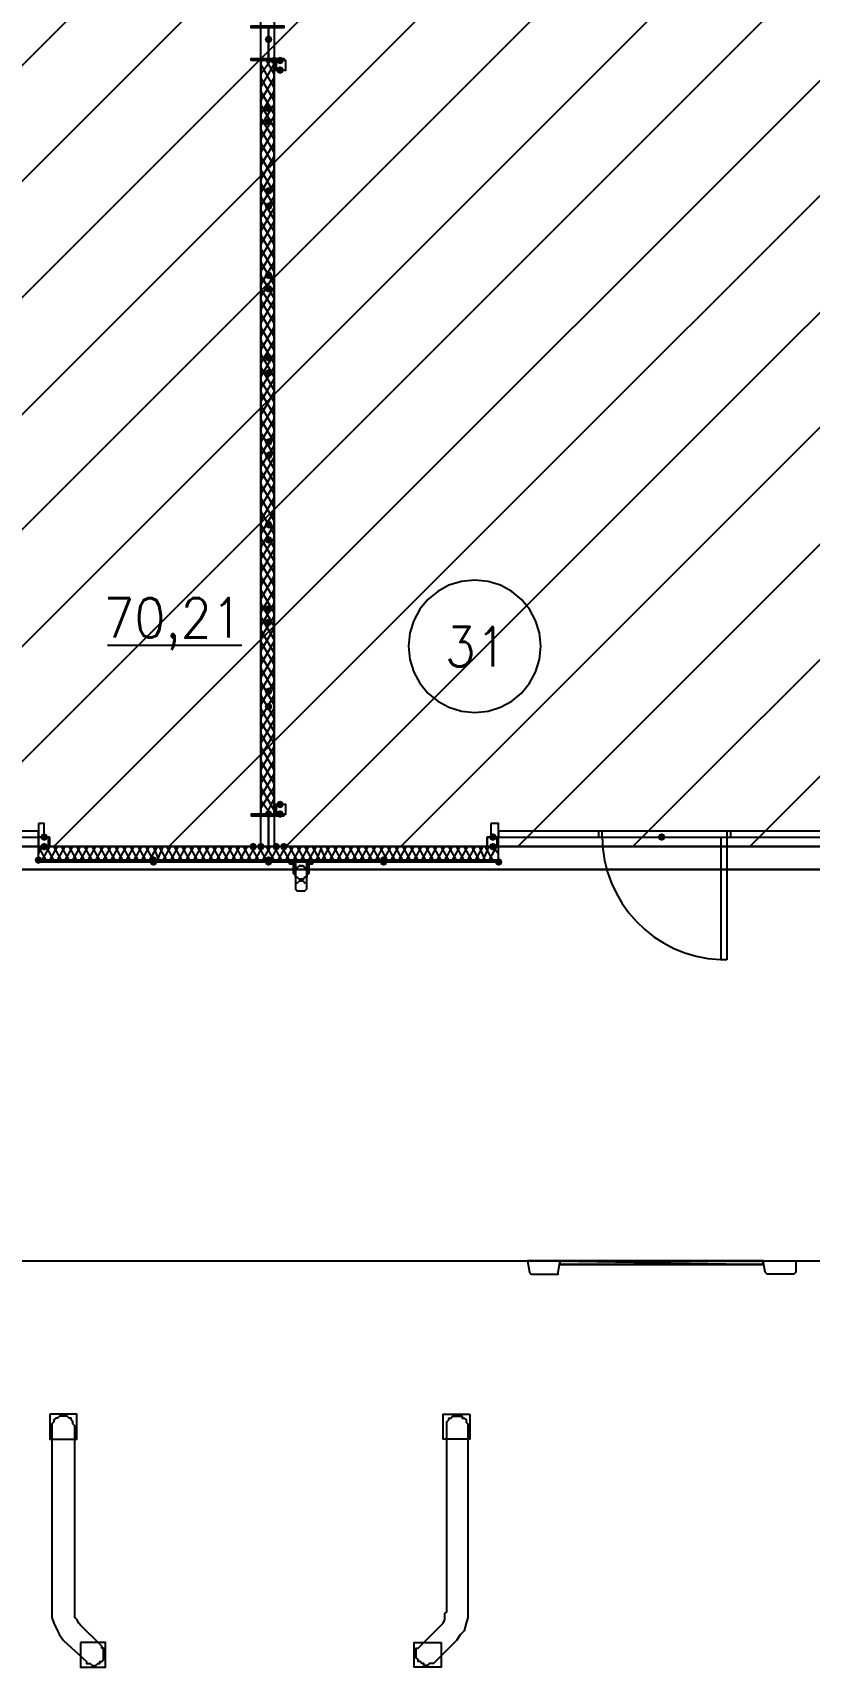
# Model space of a CAD drawing. Header units: millimetres. Extents: x 0 to 420, y 0 to 297.
# Drawn here: x 286.34 to 303.49, y 100.33 to 136.42 of the extents above; entities that cross this region are included whole.
import ezdxf

# ---------------------------------------------------------------- set-up
doc = ezdxf.new("R2010")
doc.units = ezdxf.units.MM
doc.layers.get('0').update_dxf_attribs({"linetype": 'CONTINUOUS'})
doc.styles.get("Standard").update_dxf_attribs({"font": 'STANDARD'})

msp = doc.modelspace()

# ---------------------------------------------------------------- hatches: boundary and pattern name
at = {"true_color": 0x000007}
for points in [[(291.634333, 136.271), (291.609462, 136.211204), (291.549667, 136.186333), (291.489871, 136.211204), (291.465, 136.271), (291.489871, 136.330796), (291.549667, 136.355667), (291.609462, 136.330796)], [(291.761333, 135.805333), (291.736463, 135.745537), (291.676667, 135.720667), (291.616871, 135.745537), (291.592, 135.805333), (291.616871, 135.865129), (291.676667, 135.89), (291.736462, 135.865129)], [(291.888333, 135.805333), (291.863462, 135.745537), (291.803667, 135.720667), (291.743871, 135.745537), (291.719, 135.805333), (291.743871, 135.865129), (291.803667, 135.89), (291.863462, 135.865129)], [(291.888333, 135.593667), (291.863462, 135.533871), (291.803667, 135.509), (291.743871, 135.533871), (291.719, 135.593667), (291.743871, 135.653462), (291.803667, 135.678333), (291.863462, 135.653463)], [(291.634333, 134.747), (291.609462, 134.687204), (291.549667, 134.662333), (291.489871, 134.687204), (291.465, 134.747), (291.489871, 134.806796), (291.549667, 134.831667), (291.609462, 134.806796)], [(291.634333, 134.450667), (291.609462, 134.390871), (291.549667, 134.366), (291.489871, 134.390871), (291.465, 134.450667), (291.489871, 134.510462), (291.549667, 134.535333), (291.609462, 134.510463)], [(291.634333, 132.926667), (291.609462, 132.866871), (291.549667, 132.842), (291.489871, 132.866871), (291.465, 132.926667), (291.489871, 132.986462), (291.549667, 133.011333), (291.609462, 132.986463)], [(291.634333, 132.588), (291.609462, 132.528204), (291.549667, 132.503333), (291.489871, 132.528204), (291.465, 132.588), (291.489871, 132.647796), (291.549667, 132.672667), (291.609462, 132.647796)], [(291.634333, 131.064), (291.609462, 131.004204), (291.549667, 130.979333), (291.489871, 131.004204), (291.465, 131.064), (291.489871, 131.123796), (291.549667, 131.148667), (291.609462, 131.123796)], [(291.634333, 130.767667), (291.609462, 130.707871), (291.549667, 130.683), (291.489871, 130.707871), (291.465, 130.767667), (291.489871, 130.827462), (291.549667, 130.852333), (291.609462, 130.827463)], [(291.634333, 129.243667), (291.609462, 129.183871), (291.549667, 129.159), (291.489871, 129.183871), (291.465, 129.243667), (291.489871, 129.303462), (291.549667, 129.328333), (291.609462, 129.303463)], [(291.634333, 128.905), (291.609462, 128.845204), (291.549667, 128.820333), (291.489871, 128.845204), (291.465, 128.905), (291.489871, 128.964796), (291.549667, 128.989667), (291.609462, 128.964796)], [(291.634333, 127.381), (291.609462, 127.321204), (291.549667, 127.296333), (291.489871, 127.321204), (291.465, 127.381), (291.489871, 127.440796), (291.549667, 127.465667), (291.609462, 127.440796)], [(291.634333, 127.084667), (291.609462, 127.024871), (291.549667, 127), (291.489871, 127.024871), (291.465, 127.084667), (291.489871, 127.144462), (291.549667, 127.169333), (291.609462, 127.144463)], [(291.634333, 125.560667), (291.609462, 125.500871), (291.549667, 125.476), (291.489871, 125.500871), (291.465, 125.560667), (291.489871, 125.620462), (291.549667, 125.645333), (291.609462, 125.620463)], [(291.634333, 125.222), (291.609462, 125.162204), (291.549667, 125.137333), (291.489871, 125.162204), (291.465, 125.222), (291.489871, 125.281796), (291.549667, 125.306667), (291.609462, 125.281796)], [(291.634333, 123.698), (291.609462, 123.638204), (291.549667, 123.613333), (291.489871, 123.638204), (291.465, 123.698), (291.489871, 123.757796), (291.549667, 123.782667), (291.609462, 123.757796)], [(291.634333, 123.401667), (291.609462, 123.341871), (291.549667, 123.317), (291.489871, 123.341871), (291.465, 123.401667), (291.489871, 123.461462), (291.549667, 123.486333), (291.609462, 123.461463)], [(291.634333, 121.877667), (291.609462, 121.817871), (291.549667, 121.793), (291.489871, 121.817871), (291.465, 121.877667), (291.489871, 121.937462), (291.549667, 121.962333), (291.609462, 121.937463)], [(291.634333, 121.539), (291.609462, 121.479204), (291.549667, 121.454333), (291.489871, 121.479204), (291.465, 121.539), (291.489871, 121.598796), (291.549667, 121.623667), (291.609462, 121.598796)], [(291.888333, 119.38), (291.863462, 119.320204), (291.803667, 119.295333), (291.743871, 119.320204), (291.719, 119.38), (291.743871, 119.439796), (291.803667, 119.464667), (291.863462, 119.439796)], [(291.634333, 119.168333), (291.609462, 119.108538), (291.549667, 119.083667), (291.489871, 119.108538), (291.465, 119.168333), (291.489871, 119.228129), (291.549667, 119.253), (291.609462, 119.228129)], [(291.634333, 119.168333), (291.609462, 119.108538), (291.549667, 119.083667), (291.489871, 119.108538), (291.465, 119.168333), (291.489871, 119.228129), (291.549667, 119.253), (291.609462, 119.228129)], [(291.888333, 119.168333), (291.863462, 119.108538), (291.803667, 119.083667), (291.743871, 119.108538), (291.719, 119.168333), (291.743871, 119.228129), (291.803667, 119.253), (291.863462, 119.228129)], [(286.681333, 118.660333), (286.656462, 118.600538), (286.596667, 118.575667), (286.536871, 118.600538), (286.512, 118.660333), (286.536871, 118.720129), (286.596667, 118.745), (286.656462, 118.720129)], [(296.587333, 118.660333), (296.562462, 118.600538), (296.502667, 118.575667), (296.442871, 118.600538), (296.418, 118.660333), (296.442871, 118.720129), (296.502667, 118.745), (296.562462, 118.720129)], [(300.312667, 118.660333), (300.287796, 118.600538), (300.228, 118.575667), (300.168204, 118.600538), (300.143333, 118.660333), (300.168204, 118.720129), (300.228, 118.745), (300.287796, 118.720129)], [(300.312667, 118.660333), (300.287796, 118.600538), (300.228, 118.575667), (300.168204, 118.600538), (300.143333, 118.660333), (300.168204, 118.720129), (300.228, 118.745), (300.287796, 118.720129)], [(286.681333, 118.448667), (286.656462, 118.388871), (286.596667, 118.364), (286.536871, 118.388871), (286.512, 118.448667), (286.536871, 118.508462), (286.596667, 118.533333), (286.656462, 118.508463)], [(291.295667, 118.448667), (291.270796, 118.388871), (291.211, 118.364), (291.151204, 118.388871), (291.126333, 118.448667), (291.151204, 118.508462), (291.211, 118.533333), (291.270796, 118.508463)], [(291.465, 118.448667), (291.440129, 118.388871), (291.380333, 118.364), (291.320538, 118.388871), (291.295667, 118.448667), (291.320537, 118.508462), (291.380333, 118.533333), (291.440129, 118.508463)], [(291.803667, 118.448667), (291.778796, 118.388871), (291.719, 118.364), (291.659204, 118.388871), (291.634333, 118.448667), (291.659204, 118.508462), (291.719, 118.533333), (291.778796, 118.508463)], [(291.973, 118.448667), (291.948129, 118.388871), (291.888333, 118.364), (291.828538, 118.388871), (291.803667, 118.448667), (291.828537, 118.508462), (291.888333, 118.533333), (291.948129, 118.508463)], [(296.587333, 118.448667), (296.562462, 118.388871), (296.502667, 118.364), (296.442871, 118.388871), (296.418, 118.448667), (296.442871, 118.508462), (296.502667, 118.533333), (296.562462, 118.508463)], [(286.554333, 118.152333), (286.529462, 118.092537), (286.469667, 118.067667), (286.409871, 118.092537), (286.385, 118.152333), (286.409871, 118.212129), (286.469667, 118.237), (286.529462, 118.212129)]]:
    msp.add_hatch(color=0, dxfattribs=at).paths.add_polyline_path(points, flags=0)
at = {"true_color": 0x0000fe}
for points in [[(286.554333, 118.152333), (286.529462, 118.092537), (286.469667, 118.067667), (286.409871, 118.092537), (286.385, 118.152333), (286.409871, 118.212129), (286.469667, 118.237), (286.529462, 118.212129)], [(289.094333, 118.152333), (289.069462, 118.092537), (289.009667, 118.067667), (288.949871, 118.092537), (288.925, 118.152333), (288.949871, 118.212129), (289.009667, 118.237), (289.069462, 118.212129)], [(289.094333, 118.11), (289.069462, 118.050204), (289.009667, 118.025333), (288.949871, 118.050204), (288.925, 118.11), (288.949871, 118.169796), (289.009667, 118.194667), (289.069462, 118.169796)], [(291.634333, 118.152333), (291.609462, 118.092537), (291.549667, 118.067667), (291.489871, 118.092537), (291.465, 118.152333), (291.489871, 118.212129), (291.549667, 118.237), (291.609462, 118.212129)], [(291.634333, 118.152333), (291.609462, 118.092537), (291.549667, 118.067667), (291.489871, 118.092537), (291.465, 118.152333), (291.489871, 118.212129), (291.549667, 118.237), (291.609462, 118.212129)], [(291.634333, 118.11), (291.609462, 118.050204), (291.549667, 118.025333), (291.489871, 118.050204), (291.465, 118.11), (291.489871, 118.169796), (291.549667, 118.194667), (291.609462, 118.169796)], [(291.634333, 118.11), (291.609462, 118.050204), (291.549667, 118.025333), (291.489871, 118.050204), (291.465, 118.11), (291.489871, 118.169796), (291.549667, 118.194667), (291.609462, 118.169796)], [(294.174333, 118.152333), (294.149462, 118.092537), (294.089667, 118.067667), (294.029871, 118.092537), (294.005, 118.152333), (294.029871, 118.212129), (294.089667, 118.237), (294.149462, 118.212129)], [(294.174333, 118.11), (294.149462, 118.050204), (294.089667, 118.025333), (294.029871, 118.050204), (294.005, 118.11), (294.029871, 118.169796), (294.089667, 118.194667), (294.149462, 118.169796)], [(296.714333, 118.11), (296.689462, 118.050204), (296.629667, 118.025333), (296.569871, 118.050204), (296.545, 118.11), (296.569871, 118.169796), (296.629667, 118.194667), (296.689462, 118.169796)]]:
    msp.add_hatch(color=0, dxfattribs=at).paths.add_polyline_path(points, flags=0)
at = {"true_color": 0x000007}
h = msp.add_hatch(color=0, dxfattribs=at)
h.paths.add_polyline_path([(291.549667, 118.152333), (286.469667, 118.152333), (291.549667, 118.11)], flags=0)
h.paths.add_polyline_path([(286.469667, 118.152333), (291.549667, 118.11), (286.469667, 118.11)], flags=0)
h = msp.add_hatch(color=0, dxfattribs=at)
h.paths.add_polyline_path([(296.629667, 118.152333), (291.549667, 118.152333), (296.629667, 118.11)], flags=0)
h.paths.add_polyline_path([(291.549667, 118.152333), (296.629667, 118.11), (291.549667, 118.11)], flags=0)
at = {"true_color": 0x0000fc}
h = msp.add_hatch(color=0, dxfattribs=at)
h.paths.add_polyline_path([(302.471667, 109.304667), (297.984333, 109.304667), (302.471667, 109.22)], flags=0)
h.paths.add_polyline_path([(297.984333, 109.304667), (302.471667, 109.22), (297.984333, 109.22)], flags=0)

# ---------------------------------------------------------------- linework, layer by layer
at = {"color": 0, "true_color": 0x000007}
for points in [[(105.156, 117.940667), (390.990667, 117.940667), (390.990667, 235.627333), (105.156, 235.627333)], [(274.277667, 118.448667), (291.380333, 118.448667), (291.380333, 152.908), (291.168667, 152.908), (278.003, 152.908), (274.277667, 152.908)], [(291.676667, 118.448667), (308.779333, 118.448667), (308.779333, 152.908), (308.567667, 152.908), (295.402, 152.908), (291.676667, 152.908)], [(291.888333, 135.805333), (291.168667, 135.805333), (291.168667, 135.847667), (291.549667, 135.847667), (291.549667, 136.525), (291.168667, 136.525), (291.168667, 136.567333), (291.888333, 136.567333), (291.888333, 136.525), (291.549667, 136.525), (291.549667, 135.847667), (291.888333, 135.847667)], [(291.380333, 135.805333), (291.380333, 119.168333), (291.676667, 119.168333), (291.676667, 135.805333)], [(291.930667, 135.805333), (291.719, 135.805333), (291.719, 135.593667), (291.930667, 135.593667), (291.930667, 135.805333), (291.676667, 135.805333), (291.676667, 135.593667), (291.930667, 135.593667)], [(291.888333, 119.168333), (291.168667, 119.168333), (291.168667, 119.126), (291.549667, 119.126), (291.549667, 118.448667), (291.168667, 118.448667), (291.888333, 118.448667), (291.549667, 118.448667), (291.549667, 119.126), (291.888333, 119.126)], [(291.930667, 119.38), (291.719, 119.38), (291.719, 119.168333), (291.930667, 119.168333), (291.930667, 119.38), (291.676667, 119.38), (291.676667, 119.168333), (291.930667, 119.168333)], [(279.230667, 118.660333), (286.469667, 118.660333), (286.469667, 118.787333), (279.230667, 118.787333)], [(286.469667, 118.956667), (286.469667, 118.660333), (286.596667, 118.660333), (286.596667, 118.956667)], [(296.460333, 118.956667), (296.460333, 118.660333), (296.629667, 118.660333), (296.629667, 118.956667)], [(296.629667, 118.660333), (303.868667, 118.660333), (303.868667, 118.787333), (296.629667, 118.787333)], [(298.831, 118.660333), (298.915667, 118.660333), (298.915667, 118.787333), (298.831, 118.787333)], [(301.667333, 118.660333), (301.752, 118.660333), (301.752, 118.787333), (301.667333, 118.787333)], [(286.723667, 118.660333), (286.469667, 118.660333), (286.469667, 118.448667), (286.723667, 118.448667)], [(286.681333, 118.660333), (286.681333, 118.448667), (286.469667, 118.448667), (286.469667, 118.660333)], [(296.629667, 118.660333), (296.375667, 118.660333), (296.375667, 118.448667), (296.629667, 118.448667)], [(296.587333, 118.660333), (296.587333, 118.448667), (296.375667, 118.448667), (296.375667, 118.660333)], [(301.667333, 115.951), (301.540333, 115.951), (301.540333, 118.660333), (301.667333, 118.660333)], [(291.549667, 118.152333), (286.469667, 118.152333), (291.549667, 118.11)], [(286.469667, 118.152333), (291.549667, 118.11), (286.469667, 118.11)], [(286.469667, 118.11), (291.549667, 118.11), (291.549667, 118.152333), (286.469667, 118.152333)], [(286.469667, 118.11), (291.549667, 118.11), (291.549667, 118.152333), (286.469667, 118.152333)], [(296.629667, 118.152333), (291.549667, 118.152333), (296.629667, 118.11)], [(291.549667, 118.152333), (296.629667, 118.11), (291.549667, 118.11)], [(296.629667, 118.152333), (291.549667, 118.152333), (291.549667, 118.11), (296.629667, 118.11)], [(296.629667, 118.152333), (291.549667, 118.152333), (291.549667, 118.11), (296.629667, 118.11)], [(292.015333, 118.11), (292.015333, 118.067667), (292.1, 118.067667), (292.1, 117.856), (292.142333, 117.813667), (292.142333, 117.771333), (292.184667, 117.771333), (292.227, 117.729), (292.269333, 117.729), (292.311667, 117.729), (292.354, 117.771333), (292.396333, 117.771333), (292.396333, 117.813667), (292.438667, 117.856), (292.438667, 118.067667), (292.523333, 118.067667), (292.523333, 118.11), (292.396333, 118.11), (292.396333, 117.856), (292.396333, 117.813667), (292.396333, 117.771333), (292.354, 117.771333), (292.311667, 117.729), (292.269333, 117.729), (292.227, 117.729), (292.184667, 117.771333), (292.142333, 117.771333), (292.142333, 117.813667), (292.142333, 117.856), (292.142333, 118.11), (292.015333, 118.11), (292.015333, 118.067667), (292.1, 118.067667), (292.1, 117.856), (292.142333, 117.813667), (292.142333, 117.771333), (292.184667, 117.771333), (292.227, 117.729), (292.269333, 117.729), (292.311667, 117.729), (292.354, 117.771333), (292.396333, 117.771333), (292.396333, 117.813667), (292.438667, 117.856), (292.438667, 118.067667), (292.523333, 118.067667), (292.523333, 118.11), (292.396333, 118.11), (292.396333, 117.856), (292.396333, 117.813667), (292.396333, 117.771333), (292.354, 117.771333), (292.311667, 117.729), (292.269333, 117.729), (292.227, 117.729), (292.184667, 117.771333), (292.142333, 117.771333), (292.142333, 117.813667), (292.142333, 117.856), (292.142333, 118.11), (292.015333, 118.11), (292.142333, 118.11), (292.142333, 117.856), (292.142333, 117.813667), (292.142333, 117.771333), (292.184667, 117.771333), (292.227, 117.729), (292.269333, 117.729), (292.311667, 117.729), (292.354, 117.771333), (292.396333, 117.771333), (292.396333, 117.813667), (292.396333, 117.856), (292.396333, 118.11), (292.523333, 118.11), (292.523333, 118.067667), (292.438667, 118.067667), (292.438667, 117.856), (292.396333, 117.813667), (292.396333, 117.771333), (292.354, 117.771333), (292.311667, 117.729), (292.269333, 117.729), (292.227, 117.729), (292.184667, 117.771333), (292.142333, 117.771333), (292.142333, 117.813667), (292.1, 117.856), (292.1, 118.067667), (292.015333, 118.067667)], [(292.142333, 117.856), (292.142333, 117.898333), (292.142333, 117.940667), (292.142333, 117.983), (292.184667, 117.983), (292.227, 118.025333), (292.269333, 118.025333), (292.311667, 118.025333), (292.354, 117.983), (292.396333, 117.983), (292.396333, 117.940667), (292.396333, 117.898333), (292.396333, 117.856), (292.396333, 117.813667), (292.396333, 117.771333), (292.354, 117.771333), (292.311667, 117.729), (292.269333, 117.729), (292.227, 117.729), (292.184667, 117.771333), (292.142333, 117.771333), (292.142333, 117.813667), (292.142333, 117.856), (292.142333, 117.813667), (292.142333, 117.771333), (292.184667, 117.771333), (292.227, 117.729), (292.269333, 117.729), (292.311667, 117.729), (292.354, 117.771333), (292.396333, 117.771333), (292.396333, 117.813667), (292.396333, 117.856), (292.396333, 117.898333), (292.396333, 117.940667), (292.396333, 117.983), (292.354, 117.983), (292.311667, 118.025333), (292.269333, 118.025333), (292.227, 118.025333), (292.184667, 117.983), (292.142333, 117.983), (292.142333, 117.940667), (292.142333, 117.898333)], [(292.396333, 117.856), (292.396333, 117.898333), (292.396333, 117.940667), (292.396333, 117.983), (292.354, 117.983), (292.311667, 118.025333), (292.269333, 118.025333), (292.227, 118.025333), (292.184667, 117.983), (292.142333, 117.983), (292.142333, 117.940667), (292.142333, 117.898333), (292.142333, 117.856), (292.142333, 117.813667), (292.142333, 117.771333), (292.184667, 117.771333), (292.227, 117.729), (292.269333, 117.729), (292.311667, 117.729), (292.354, 117.771333), (292.396333, 117.771333), (292.396333, 117.813667)], [(117.263333, 109.304667), (378.883333, 109.304667), (378.883333, 117.940667), (117.263333, 117.940667)], [(292.142333, 117.559667), (292.142333, 117.517333), (292.184667, 117.475), (292.227, 117.475), (292.269333, 117.475), (292.311667, 117.475), (292.354, 117.475), (292.396333, 117.517333), (292.396333, 117.559667), (292.396333, 117.602), (292.396333, 117.644333), (292.354, 117.644333), (292.311667, 117.686667), (292.269333, 117.686667), (292.227, 117.686667), (292.184667, 117.644333), (292.142333, 117.644333), (292.142333, 117.602)], [(297.264667, 109.304667), (297.307, 109.050667), (297.349333, 109.008333), (297.942, 109.008333), (297.942, 109.050667), (297.984333, 109.304667)], [(302.471667, 109.22), (297.984333, 109.22), (297.984333, 109.304667), (302.471667, 109.304667)], [(298.45, 109.22), (297.984333, 109.22), (298.45, 109.22), (299.296667, 109.22)], [(297.984333, 109.22), (298.153667, 109.22), (297.984333, 109.22), (298.704, 109.22)], [(299.000333, 109.22), (298.45, 109.22), (299.000333, 109.22), (299.889333, 109.22)], [(299.593, 109.22), (299.000333, 109.22), (299.593, 109.22), (300.439667, 109.22)], [(300.185667, 109.22), (299.593, 109.22), (300.185667, 109.22), (301.032333, 109.22)], [(300.736, 109.22), (300.185667, 109.22), (300.736, 109.22), (301.625, 109.22)], [(301.328667, 109.22), (300.736, 109.22), (301.328667, 109.22), (302.217667, 109.22), (301.328667, 109.22), (300.736, 109.22), (301.328667, 109.22), (302.217667, 109.22)], [(301.921333, 109.22), (301.328667, 109.22), (301.921333, 109.22), (302.471667, 109.22)], [(302.471667, 109.22), (301.921333, 109.22)], [(303.191333, 109.304667), (303.191333, 109.050667), (303.149, 109.008333), (302.556333, 109.008333), (302.514, 109.050667), (302.471667, 109.304667)], [(286.723667, 105.918), (286.723667, 105.367667), (287.316333, 105.367667), (287.316333, 105.918)], [(286.766, 105.621667), (286.766, 101.557667), (286.766, 101.430667), (286.808333, 101.303667), (286.893, 101.134333), (286.935333, 101.049667), (287.02, 100.922667), (287.528, 100.457), (287.528, 100.414667), (287.570333, 100.414667), (287.612667, 100.414667), (287.655, 100.372333), (287.697333, 100.372333), (287.739667, 100.372333), (287.782, 100.414667), (287.824333, 100.414667), (287.824333, 100.457), (287.866667, 100.457), (287.909, 100.499333), (287.909, 100.541667), (287.909, 100.584), (287.909, 100.626333), (287.909, 100.668667), (287.909, 100.711), (287.909, 100.753333), (287.866667, 100.753333), (287.866667, 100.795667), (287.401, 101.261333), (287.358667, 101.303667), (287.316333, 101.388333), (287.274, 101.430667), (287.274, 101.515333), (287.274, 101.557667), (287.274, 105.621667), (287.274, 105.664), (287.231667, 105.706333), (287.231667, 105.748667), (287.189333, 105.791), (287.189333, 105.833333), (287.147, 105.833333), (287.104667, 105.875667), (287.062333, 105.875667), (287.02, 105.875667), (286.977667, 105.875667), (286.935333, 105.875667), (286.893, 105.833333), (286.850667, 105.833333), (286.808333, 105.791), (286.808333, 105.748667), (286.766, 105.706333), (286.766, 105.664)], [(295.952333, 105.621667), (295.952333, 101.557667), (295.952333, 101.430667), (295.91, 101.303667), (295.867667, 101.134333), (295.783, 101.049667), (295.698333, 100.922667), (295.232667, 100.457), (295.190333, 100.414667), (295.148, 100.414667), (295.105667, 100.414667), (295.063333, 100.372333), (295.021, 100.372333), (294.978667, 100.372333), (294.978667, 100.414667), (294.936333, 100.414667), (294.894, 100.457), (294.851667, 100.457), (294.851667, 100.499333), (294.809333, 100.541667), (294.809333, 100.584), (294.809333, 100.626333), (294.809333, 100.668667), (294.809333, 100.711), (294.809333, 100.753333), (294.851667, 100.753333), (294.894, 100.795667), (295.359667, 101.261333), (295.402, 101.303667), (295.444333, 101.388333), (295.444333, 101.430667), (295.444333, 101.515333), (295.486667, 101.557667), (295.486667, 105.621667), (295.486667, 105.664), (295.486667, 105.706333), (295.486667, 105.748667), (295.529, 105.791), (295.529, 105.833333), (295.571333, 105.833333), (295.613667, 105.875667), (295.656, 105.875667), (295.698333, 105.875667), (295.740667, 105.875667), (295.783, 105.875667), (295.825333, 105.875667), (295.825333, 105.833333), (295.867667, 105.833333), (295.91, 105.791), (295.91, 105.748667), (295.952333, 105.706333), (295.952333, 105.664)], [(295.994667, 105.918), (295.994667, 105.367667), (295.402, 105.367667), (295.402, 105.918)], [(287.401, 100.880333), (287.401, 100.33), (287.951333, 100.33), (287.951333, 100.880333)], [(295.359667, 100.880333), (295.359667, 100.33), (294.767, 100.33), (294.767, 100.880333)]]:
    msp.add_lwpolyline(points, close=True, dxfattribs=at)
at = {"color": 0, "true_color": 0x000004}
for points in [[(268.859001, 118.448666), (314.790667, 164.380333)], [(271.399001, 118.448666), (317.373, 164.380333)], [(273.981334, 118.448666), (319.913, 164.380333)], [(276.563667, 118.448666), (322.495334, 164.380333)], [(279.103667, 118.448666), (325.035334, 164.380333)], [(281.686001, 118.448666), (327.617667, 164.380333)], [(284.226001, 118.448666), (330.157667, 164.380333)], [(286.808334, 118.448666), (332.74, 164.380333)], [(289.348334, 118.448666), (335.28, 164.380333)], [(291.930667, 118.448666), (337.862334, 164.380333)], [(294.470667, 118.448666), (340.402334, 164.380333)], [(297.053, 118.448666), (342.984667, 164.380333)], [(299.593, 118.448666), (345.567, 164.380333)], [(302.175334, 118.448666), (348.107, 164.380333)]]:
    msp.add_lwpolyline(points, dxfattribs=at)
at = {"color": 0, "true_color": 0x000007}
for points in [[(291.549667, 135.805333), (291.549667, 136.567333)], [(291.211, 135.805333), (291.211, 135.847667)], [(291.380333, 135.805333), (291.380333, 135.847667)], [(291.380333, 135.805333), (291.422667, 135.805333)], [(291.380333, 135.509), (291.592, 135.805333)], [(291.380333, 135.212667), (291.676667, 135.720667)], [(291.676667, 135.212667), (291.380333, 135.720667)], [(291.676667, 135.509), (291.507333, 135.805333)], [(291.719, 135.805333), (291.719, 135.847667)], [(291.888333, 135.805333), (291.888333, 135.847667)], [(291.380333, 134.916333), (291.676667, 135.424333)], [(291.676667, 134.916333), (291.380333, 135.424333)], [(291.380333, 134.62), (291.676667, 135.128)], [(291.676667, 134.62), (291.380333, 135.128)], [(291.380333, 134.366), (291.676667, 134.831667)], [(291.676667, 134.323667), (291.380333, 134.831667)], [(291.380333, 134.069667), (291.676667, 134.577667)], [(291.676667, 134.069667), (291.380333, 134.535333)], [(291.380333, 133.773333), (291.676667, 134.281333)], [(291.676667, 133.773333), (291.380333, 134.281333)], [(291.380333, 133.477), (291.676667, 133.985)], [(291.676667, 133.477), (291.380333, 133.985)], [(291.380333, 133.180667), (291.676667, 133.688667)], [(291.676667, 133.180667), (291.380333, 133.688667)], [(291.380333, 132.884333), (291.676667, 133.392333)], [(291.676667, 132.884333), (291.380333, 133.392333)], [(291.380333, 132.588), (291.676667, 133.096)], [(291.676667, 132.588), (291.380333, 133.096)], [(291.380333, 132.334), (291.676667, 132.799667)], [(291.676667, 132.291667), (291.380333, 132.799667)], [(291.380333, 132.037667), (291.676667, 132.545667)], [(291.676667, 132.037667), (291.380333, 132.503333)], [(291.380333, 131.741333), (291.676667, 132.249333)], [(291.676667, 131.741333), (291.380333, 132.249333)], [(291.380333, 131.445), (291.676667, 131.953)], [(291.676667, 131.445), (291.380333, 131.953)], [(291.380333, 131.148667), (291.676667, 131.656667)], [(291.676667, 131.148667), (291.380333, 131.656667)], [(291.380333, 130.852333), (291.676667, 131.360333)], [(291.676667, 130.852333), (291.380333, 131.360333)], [(291.380333, 130.598333), (291.676667, 131.064)], [(291.676667, 130.556), (291.380333, 131.064)], [(291.380333, 130.302), (291.676667, 130.81)], [(291.676667, 130.302), (291.380333, 130.767667)], [(291.380333, 130.005667), (291.676667, 130.513667)], [(291.676667, 130.005667), (291.380333, 130.513667)], [(291.380333, 129.709333), (291.676667, 130.217333)], [(291.676667, 129.709333), (291.380333, 130.217333)], [(291.380333, 129.413), (291.676667, 129.921)], [(291.676667, 129.413), (291.380333, 129.921)], [(291.380333, 129.116667), (291.676667, 129.624667)], [(291.676667, 129.116667), (291.380333, 129.624667)], [(291.380333, 128.820333), (291.676667, 129.328333)], [(291.676667, 128.820333), (291.380333, 129.328333)], [(291.380333, 128.566333), (291.676667, 129.032)], [(291.676667, 128.524), (291.380333, 129.032)], [(291.380333, 128.27), (291.676667, 128.778)], [(291.676667, 128.27), (291.380333, 128.735667)], [(291.380333, 127.973667), (291.676667, 128.481667)], [(291.676667, 127.973667), (291.380333, 128.481667)], [(291.380333, 127.677333), (291.676667, 128.185333)], [(291.676667, 127.677333), (291.380333, 128.185333)], [(291.380333, 127.381), (291.676667, 127.889)], [(291.676667, 127.381), (291.380333, 127.889)], [(291.380333, 127.084667), (291.676667, 127.592667)], [(291.676667, 127.084667), (291.380333, 127.592667)], [(291.380333, 126.830667), (291.676667, 127.296333)], [(291.676667, 126.788333), (291.380333, 127.296333)], [(291.380333, 126.534333), (291.676667, 127.042333)], [(291.676667, 126.492), (291.380333, 127)], [(291.380333, 126.238), (291.676667, 126.746)], [(291.676667, 126.238), (291.380333, 126.746)], [(291.380333, 125.941667), (291.676667, 126.449667)], [(291.676667, 125.941667), (291.380333, 126.449667)], [(291.380333, 125.645333), (291.676667, 126.153333)], [(291.676667, 125.645333), (291.380333, 126.153333)], [(291.380333, 125.349), (291.676667, 125.857)], [(291.676667, 125.349), (291.380333, 125.857)], [(291.380333, 125.052667), (291.676667, 125.560667)], [(291.676667, 125.052667), (291.380333, 125.560667)], [(291.380333, 124.798667), (291.676667, 125.264333)], [(291.676667, 124.756333), (291.380333, 125.264333)], [(291.380333, 124.502333), (291.676667, 125.010333)], [(291.676667, 124.502333), (291.380333, 124.968)], [(291.380333, 124.206), (291.676667, 124.714)], [(291.676667, 124.206), (291.380333, 124.714)], [(291.380333, 123.909667), (291.676667, 124.417667)], [(291.676667, 123.909667), (291.380333, 124.417667)], [(297.561, 122.8725), (297.531328, 123.166844), (297.446228, 123.440996), (297.311572, 123.689083), (297.133232, 123.905232), (296.917083, 124.083572), (296.668996, 124.218228), (296.394844, 124.303328), (296.1005, 124.333), (295.806156, 124.303328), (295.532004, 124.218228), (295.283917, 124.083572), (295.067768, 123.905232), (294.889428, 123.689083), (294.754772, 123.440996), (294.669672, 123.166844), (294.64, 122.8725)], [(291.380333, 123.613333), (291.676667, 124.121333)], [(291.676667, 123.613333), (291.380333, 124.121333)], [(291.380333, 123.317), (291.676667, 123.825)], [(291.676667, 123.317), (291.380333, 123.825)], [(291.380333, 123.063), (291.676667, 123.528667)], [(291.676667, 123.020667), (291.380333, 123.528667)], [(291.380333, 122.766667), (291.676667, 123.274667)], [(291.676667, 122.724333), (291.380333, 123.232333)], [(287.993667, 122.893667), (290.957, 122.893667)], [(291.380333, 122.470333), (291.676667, 122.978333)], [(291.676667, 122.470333), (291.380333, 122.978333)], [(294.64, 122.8725), (294.669672, 122.578156), (294.754772, 122.304004), (294.889428, 122.055917), (295.067768, 121.839768), (295.283917, 121.661428), (295.532004, 121.526772), (295.806156, 121.441672), (296.1005, 121.412), (296.394844, 121.441672), (296.668996, 121.526772), (296.917083, 121.661428), (297.133232, 121.839768), (297.311572, 122.055917), (297.446228, 122.304004), (297.531328, 122.578156), (297.561, 122.8725)], [(291.380333, 122.174), (291.676667, 122.682)], [(291.676667, 122.174), (291.380333, 122.682)], [(291.380333, 121.877667), (291.676667, 122.385667)], [(291.676667, 121.877667), (291.380333, 122.385667)], [(291.380333, 121.581333), (291.676667, 122.089333)], [(291.676667, 121.581333), (291.380333, 122.089333)], [(291.380333, 121.285), (291.676667, 121.793)], [(291.676667, 121.285), (291.380333, 121.793)], [(291.380333, 121.031), (291.676667, 121.496667)], [(291.676667, 120.988667), (291.380333, 121.496667)], [(291.380333, 120.734667), (291.676667, 121.242667)], [(291.676667, 120.734667), (291.380333, 121.200333)], [(291.380333, 120.438333), (291.676667, 120.946333)], [(291.676667, 120.438333), (291.380333, 120.946333)], [(291.380333, 120.142), (291.676667, 120.65)], [(291.676667, 120.142), (291.380333, 120.65)], [(291.380333, 119.845667), (291.676667, 120.353667)], [(291.676667, 119.845667), (291.380333, 120.353667)], [(291.380333, 119.549333), (291.676667, 120.057333)], [(291.676667, 119.549333), (291.380333, 120.057333)], [(291.380333, 119.295333), (291.676667, 119.761)], [(291.676667, 119.253), (291.380333, 119.761)], [(291.592, 119.168333), (291.380333, 119.464667)], [(291.507333, 119.168333), (291.676667, 119.507)], [(291.211, 119.168333), (291.211, 119.126)], [(291.422667, 119.168333), (291.380333, 119.168333)], [(291.380333, 119.168333), (291.380333, 119.126)], [(291.549667, 119.168333), (291.549667, 118.448667)], [(291.676667, 119.168333), (291.676667, 119.210667)], [(291.719, 119.168333), (291.719, 119.126)], [(291.888333, 119.168333), (291.888333, 119.126)], [(282.829, 118.660333), (286.469667, 118.660333), (286.469667, 118.533333)], [(286.469667, 118.533333), (286.469667, 118.448667), (282.829, 118.448667)], [(286.469667, 118.279333), (286.554333, 118.448667)], [(286.639, 118.152333), (286.469667, 118.448667)], [(286.469667, 118.152333), (286.469667, 118.448667)], [(286.469667, 118.152333), (286.469667, 118.448667)], [(286.554333, 118.152333), (286.723667, 118.448667)], [(296.460333, 118.448667), (286.596667, 118.448667)], [(286.808333, 118.152333), (286.639, 118.448667)], [(286.723667, 118.152333), (286.893, 118.448667)], [(286.977667, 118.152333), (286.808333, 118.448667)], [(286.893, 118.152333), (287.062333, 118.448667)], [(287.147, 118.152333), (286.977667, 118.448667)], [(287.062333, 118.152333), (287.231667, 118.448667)], [(287.316333, 118.152333), (287.147, 118.448667)], [(287.231667, 118.152333), (287.401, 118.448667)], [(287.485667, 118.152333), (287.316333, 118.448667)], [(287.401, 118.152333), (287.570333, 118.448667)], [(287.655, 118.152333), (287.485667, 118.448667)], [(287.570333, 118.152333), (287.739667, 118.448667)], [(287.824333, 118.152333), (287.655, 118.448667)], [(287.739667, 118.152333), (287.909, 118.448667)], [(287.993667, 118.152333), (287.824333, 118.448667)], [(287.909, 118.152333), (288.078333, 118.448667)], [(288.163, 118.152333), (287.993667, 118.448667)], [(288.078333, 118.152333), (288.247667, 118.448667)], [(288.332333, 118.152333), (288.163, 118.448667)], [(288.247667, 118.152333), (288.417, 118.448667)], [(288.501667, 118.152333), (288.332333, 118.448667)], [(288.417, 118.152333), (288.586333, 118.448667)], [(288.671, 118.152333), (288.501667, 118.448667)], [(288.586333, 118.152333), (288.755667, 118.448667)], [(288.840333, 118.152333), (288.671, 118.448667)], [(288.755667, 118.152333), (288.925, 118.448667)], [(289.009667, 118.152333), (288.840333, 118.448667)], [(288.925, 118.152333), (289.094333, 118.448667)], [(289.136667, 118.152333), (289.009667, 118.448667)], [(289.094333, 118.152333), (289.221333, 118.448667)], [(289.306, 118.152333), (289.136667, 118.448667)], [(289.221333, 118.152333), (289.390667, 118.448667)], [(289.475333, 118.152333), (289.306, 118.448667)], [(289.390667, 118.152333), (289.56, 118.448667)], [(289.644667, 118.152333), (289.475333, 118.448667)], [(289.56, 118.152333), (289.729333, 118.448667)], [(289.814, 118.152333), (289.644667, 118.448667)], [(289.729333, 118.152333), (289.898667, 118.448667)], [(289.983333, 118.152333), (289.814, 118.448667)], [(289.898667, 118.152333), (290.068, 118.448667)], [(290.152667, 118.152333), (289.983333, 118.448667)], [(290.068, 118.152333), (290.237333, 118.448667)], [(290.322, 118.152333), (290.152667, 118.448667)], [(290.237333, 118.152333), (290.406667, 118.448667)], [(290.491333, 118.152333), (290.322, 118.448667)], [(290.406667, 118.152333), (290.576, 118.448667)], [(290.660667, 118.152333), (290.491333, 118.448667)], [(290.576, 118.152333), (290.745333, 118.448667)], [(290.83, 118.152333), (290.660667, 118.448667)], [(290.745333, 118.152333), (290.914667, 118.448667)], [(290.999333, 118.152333), (290.83, 118.448667)], [(290.914667, 118.152333), (291.084, 118.448667)], [(291.168667, 118.152333), (290.999333, 118.448667)], [(291.084, 118.152333), (291.253333, 118.448667)], [(291.338, 118.152333), (291.168667, 118.448667)], [(291.253333, 118.152333), (291.422667, 118.448667)], [(291.507333, 118.152333), (291.338, 118.448667)], [(291.422667, 118.152333), (291.592, 118.448667)], [(291.676667, 118.152333), (291.507333, 118.448667)], [(291.592, 118.152333), (291.761333, 118.448667)], [(291.846, 118.152333), (291.676667, 118.448667)], [(291.761333, 118.152333), (291.930667, 118.448667)], [(292.015333, 118.152333), (291.846, 118.448667)], [(291.930667, 118.152333), (292.1, 118.448667)], [(292.184667, 118.152333), (292.015333, 118.448667)], [(292.1, 118.152333), (292.269333, 118.448667)], [(292.354, 118.152333), (292.184667, 118.448667)], [(292.269333, 118.152333), (292.438667, 118.448667)], [(292.523333, 118.152333), (292.354, 118.448667)], [(292.438667, 118.152333), (292.608, 118.448667)], [(292.692667, 118.152333), (292.523333, 118.448667)], [(292.608, 118.152333), (292.735, 118.448667)], [(292.819667, 118.152333), (292.692667, 118.448667)], [(292.735, 118.152333), (292.904333, 118.448667)], [(292.989, 118.152333), (292.819667, 118.448667)], [(292.904333, 118.152333), (293.073667, 118.448667)], [(293.158333, 118.152333), (292.989, 118.448667)], [(293.073667, 118.152333), (293.243, 118.448667)], [(293.327667, 118.152333), (293.158333, 118.448667)], [(293.243, 118.152333), (293.412333, 118.448667)], [(293.497, 118.152333), (293.327667, 118.448667)], [(293.412333, 118.152333), (293.581667, 118.448667)], [(293.666333, 118.152333), (293.497, 118.448667)], [(293.581667, 118.152333), (293.751, 118.448667)], [(293.835667, 118.152333), (293.666333, 118.448667)], [(293.751, 118.152333), (293.920333, 118.448667)], [(294.005, 118.152333), (293.835667, 118.448667)], [(293.920333, 118.152333), (294.089667, 118.448667)], [(294.174333, 118.152333), (294.005, 118.448667)], [(294.089667, 118.152333), (294.259, 118.448667)], [(294.343667, 118.152333), (294.174333, 118.448667)], [(294.259, 118.152333), (294.428333, 118.448667)], [(294.513, 118.152333), (294.343667, 118.448667)], [(294.428333, 118.152333), (294.597667, 118.448667)], [(294.682333, 118.152333), (294.513, 118.448667)], [(294.597667, 118.152333), (294.767, 118.448667)], [(294.851667, 118.152333), (294.682333, 118.448667)], [(294.767, 118.152333), (294.936333, 118.448667)], [(295.021, 118.152333), (294.851667, 118.448667)], [(294.936333, 118.152333), (295.105667, 118.448667)], [(295.190333, 118.152333), (295.021, 118.448667)], [(295.105667, 118.152333), (295.275, 118.448667)], [(295.359667, 118.152333), (295.190333, 118.448667)], [(295.275, 118.152333), (295.444333, 118.448667)], [(295.529, 118.152333), (295.359667, 118.448667)], [(295.444333, 118.152333), (295.613667, 118.448667)], [(295.698333, 118.152333), (295.529, 118.448667)], [(295.613667, 118.152333), (295.783, 118.448667)], [(295.867667, 118.152333), (295.698333, 118.448667)], [(295.783, 118.152333), (295.952333, 118.448667)], [(296.037, 118.152333), (295.867667, 118.448667)], [(295.952333, 118.152333), (296.121667, 118.448667)], [(296.206333, 118.152333), (296.037, 118.448667)], [(296.121667, 118.152333), (296.291, 118.448667)], [(296.333333, 118.152333), (296.206333, 118.448667)], [(296.291, 118.152333), (296.418, 118.448667)], [(296.502667, 118.152333), (296.333333, 118.448667)], [(296.418, 118.152333), (296.587333, 118.448667)], [(296.629667, 118.279333), (296.502667, 118.448667)], [(296.629667, 118.533333), (296.629667, 118.660333), (300.228, 118.660333)], [(300.228, 118.448667), (296.629667, 118.448667), (296.629667, 118.533333)], [(296.629667, 118.152333), (296.629667, 118.448667)], [(296.629667, 118.152333), (296.629667, 118.448667)], [(298.915688, 118.671289), (298.929845, 118.401895), (298.969472, 118.13985), (299.033354, 117.886424), (299.120275, 117.642888), (299.229018, 117.410509), (299.358367, 117.19056), (299.507107, 116.98431), (299.674021, 116.793028), (299.857892, 116.617985), (300.057506, 116.46045), (300.271645, 116.321694), (300.499094, 116.202987), (300.738637, 116.105597), (300.989056, 116.030797), (301.249137, 115.979854), (301.517664, 115.95404)], [(300.228, 118.660333), (303.868667, 118.660333), (303.868667, 118.533333)], [(303.868667, 118.533333), (303.868667, 118.448667), (300.228, 118.448667)], [(286.469667, 118.11), (291.549667, 118.11), (286.469667, 118.11), (291.549667, 118.152333)], [(286.469667, 118.152333), (296.629667, 118.152333)], [(291.549667, 118.152333), (296.629667, 118.152333), (291.549667, 118.11), (296.629667, 118.11)], [(296.587333, 118.152333), (296.629667, 118.152333)], [(292.142333, 117.856), (292.142333, 117.559667)], [(292.396333, 117.559667), (292.396333, 117.856)]]:
    msp.add_lwpolyline(points, dxfattribs=at)
at = {"color": 0, "true_color": 0x0000fc}
for points in [[(302.471667, 109.304667), (297.984333, 109.304667), (302.471667, 109.22)], [(297.984333, 109.304667), (302.471667, 109.22), (297.984333, 109.22)]]:
    msp.add_lwpolyline(points, close=True, dxfattribs=at)

# ---------------------------------------------------------------- texts
at = {"color": 0, "true_color": 0x000007, "char_height": 0.872032, "attachment_point": 1}
for s, insert, width in [('70,21', (287.909007, 123.935029), 2.56764984), ('31', (295.444326, 123.300029), 0.87203199)]:
    msp.add_mtext(s, dxfattribs=dict(at, insert=insert, width=width))

doc.saveas('drawing.dxf')
